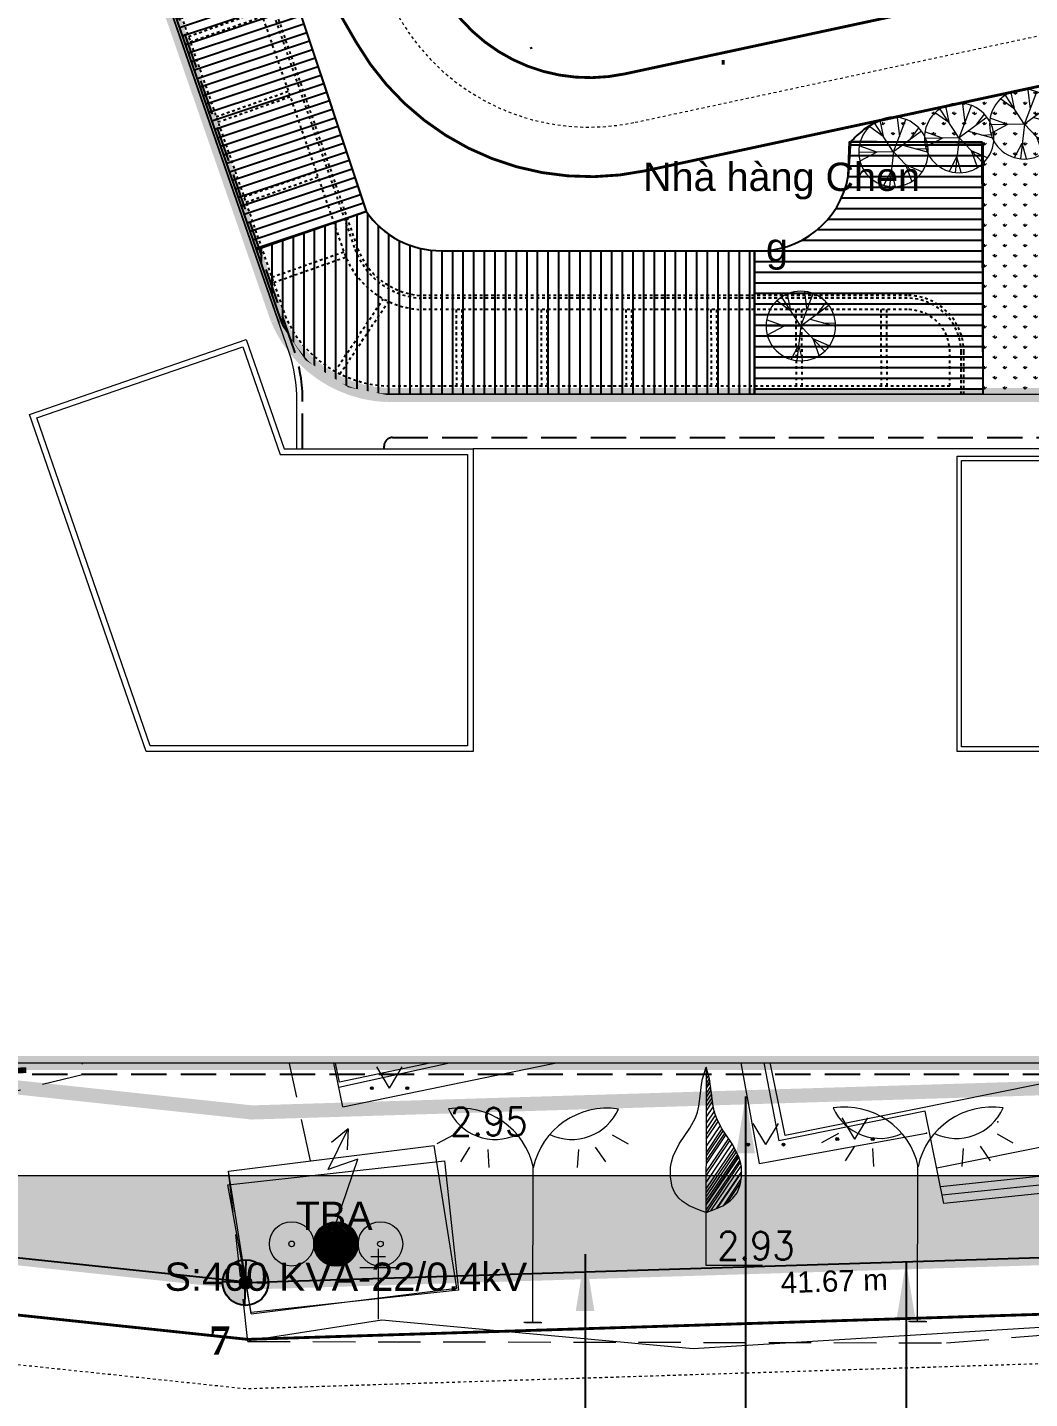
# Model space of a CAD drawing. Header units: millimetres. Extents: x 583747 to 597033, y 2304962 to 2309584.
# Drawn here: x 595656.4 to 595691.79, y 2307167.06 to 2307215.51 of the extents above; entities that cross this region are included whole.
import ezdxf
from ezdxf.enums import TextEntityAlignment as Align
from ezdxf.xclip import XClip

# ---------------------------------------------------------------- set-up
doc = ezdxf.new("R2010")
doc.units = ezdxf.units.MM
doc.header["$XCLIPFRAME"] = 0
doc.set_wipeout_variables(frame=1)
for name, pattern in [('DASH', [0.35, 0.25, -0.1]), ('DASH2-1', [3, 2, -1]), ('{Long Duong}', [2.3, 1.5, -0.8]), ('{qui hoach}', [1.3, 0, -1.3])]:
    doc.linetypes.add(name, pattern=pattern)
for name, color, linetype, lineweight in [('00_nen', 8, 'Continuous', 5), ('A-DOOR', 1, 'Continuous', 9), ('AUDIT_I_220808132811-11', 7, 'Continuous', 9), ('bo dat CXCL', 95, 'Continuous', 18), ('Code Cao do', 7, 'Continuous', 0), ('duong chua chay', 1, 'Continuous', 15), ('Duong RG Thua', 7, 'Continuous', 0), ('Ghi chu nha', 7, 'Continuous', 0), ('hatch', 45, 'Continuous', 5), ('KT-Chu viet', 255, 'Continuous', 20), ('KT-DV2', 7, 'Continuous', 15), ('KT-NEN', 7, 'Continuous', 0), ('KT-Net thay', 7, 'Continuous', 20), ('KT-TMB', 7, 'Continuous', 0), ('KT_Ms', 100, 'Continuous', 5), ('Level 15', 7, 'Continuous', 0), ('Long Duong_ Phan Cach chat lieu rair mat', 7, 'Continuous', 0), ('moc', 7, 'Continuous', 0), ('Nen dc cb Hong bang', 253, 'Continuous', 60), ('Nghia dia_ Ghi chu §T XH', 7, 'Continuous', 0), ('đường pccc', 6, 'Continuous', 13)]:
    doc.layers.add(name, color=color, linetype=linetype, lineweight=lineweight)
for name, color, linetype in [('A-FLOR-STRS', 1, 'Continuous'), ('A-GLAZ', 135, 'Continuous'), ('A-WALL-PATT', 251, 'Continuous'), ('AFP-KERB-LINE', 2, 'Continuous'), ('canopy', 2, 'DASH'), ('K2', 2, 'Continuous'), ('Xref_NT1+NT2_MBDV Cot vach_220729$0$ccu12-Thay', 7, 'Continuous'), ('Xref_ST_MBDV Cot vach 30.7.2022$0$Xref_ST_MBDV Cot vach 30.7.2022|Xref_ST_MBDV Cot vach 30.7.2022|Xref_ST_MBDV Cot vach 30.7.2022|Xref_ST_MBDV Cot vach 30.7.2022|A-CORE-OTLN', 2, 'Continuous')]:
    doc.layers.add(name, color=color, linetype=linetype)
doc.layers.add('A-TREES', color=7, linetype='Continuous', lineweight=5, true_color=0x4b833f)
doc.styles.add('ghicu', font='', dxfattribs={"width": 0.8, "height": 1})
doc.styles.get("Standard").update_dxf_attribs({"font": 'arial.ttf'})
doc.styles.add('Style-.VnArial', font='')
doc.styles.add('Style-STANDARD', font='STANDARD.shx')
doc.styles.add('style6', font='')
doc.styles.get('ghicu').set_extended_font_data('.VnArial')
doc.styles.get('Style-.VnArial').set_extended_font_data('.VnArial')
doc.styles.get('style6').set_extended_font_data('.VnAvantH', bold=True)
doc.dimstyles.new('ISO-25', dxfattribs={"dimtxt": 2.5, "dimasz": 2.5, "dimexe": 1.25, "dimexo": 0.625, "dimtad": 1, "dimtxsty": 'Standard', "dimcen": 2.5, "dimadec": 0, "dimazin": 0, "dimtfac": 1, "dimtmove": 0, "dimatfit": 3, "dimfxl": 0, "dimarcsym": 0})

# ---------------------------------------------------------------- blocks, each defined once
blk = doc.blocks.new('nen dc cb Hong bang')
at = {"layer": '00_nen', "linetype": 'ByBlock', "lineweight": -2}
h = blk.add_hatch(dxfattribs=at)
h.set_pattern_fill('ANSI35', color=0, scale=0.2, angle=20, style=0)
h.set_pattern_definition([(65, (218.028403, 134.96522), (-0.045315389, 0.021130913), []), (65, (218.061626, 134.97731), (-0.045315389, 0.021130913), [0.0625, -0.0125, 0, -0.0125])])
edge = h.paths.add_edge_path()
edge.add_arc((-50.047, -8.01), 0.785, 0, 360)
at = {"layer": '00_nen', "color": 0, "linetype": 'ByBlock', "lineweight": -2}
for p, q in [((-29.449, 3.651, -62.12), (-28.813, 3.542, -62.12)), ((-29.862, 3.032, -62.12), (-29.346, 2.667, -62.12)), ((-30.398, 2.752, -62.12), (-30.217, 2.137, -62.12)), ((-39.733, 2.086, -62.12), (-39.767, 1.946, -62.12)), ((-39.664, 1.997, -62.12), (-39.713, 1.796, -62.12)), ((-39.621, 1.917, -62.12), (-39.678, 1.702, -62.12)), ((-39.597, 1.873, -62.12), (-39.658, 1.645, -62.12)), ((-39.53, 1.749, -62.12), (-39.596, 1.476, -62.12)), ((-39.471, 1.64, -62.12), (-39.548, 1.345, -62.12)), ((-39.404, 1.516, -62.12), (-39.494, 1.194, -62.12)), ((-34.711, 1.736, -62.12), (-35.165, 1.23, -62.12)), ((-34.034, 1.514, -62.12), (-34.157, 0.916, -62.12)), ((-33.406, 1.658, -62.12), (-33.149, 1.07, -62.12)), ((-29.809, -3.546, -62.12), (-31.683, 1.603, -62.12)), ((-29.809, -3.546, -62.12), (-31.683, 1.603, -62.12)), ((-39.354, 1.394, -62.12), (-39.439, 1.044, -62.12)), ((-39.287, 1.27, -62.12), (-39.384, 0.894, -62.12)), ((-39.197, 1.125, -62.12), (-39.309, 0.687, -62.12)), ((-39.105, 0.985, -62.12), (-39.234, 0.48, -62.12)), ((-39.019, 0.868, -62.12), (-39.165, 0.292, -62.12)), ((-38.931, 0.76, -62.12), (-39.097, 0.104, -62.12)), ((-38.86, 0.68, -62.12), (-39.042, -0.046, -62.12)), ((-38.737, 0.576, -62.12), (-38.953, -0.29, -62.12)), ((-38.639, 0.484, -62.12), (-38.878, -0.497, -62.12)), ((-38.581, 0.441, -62.12), (-38.837, -0.61, -62.12)), ((-38.497, 0.386, -62.12), (-38.782, -0.76, -62.12)), ((-38.439, 0.344, -62.12), (-38.741, -0.873, -62.12)), ((-38.298, 0.243, -62.12), (-38.646, -1.136, -62.12)), ((-38.24, 0.201, -62.12), (-38.598, -1.268, -62.12)), ((-38.123, 0.118, -62.12), (-38.516, -1.493, -62.12)), ((-38.123, 0.118, -62.12), (-38.516, -1.493, -62.12)), ((-38.012, 0.014, -62.12), (-38.44, -1.7, -62.12)), ((-37.946, -0.047, -62.12), (-38.392, -1.832, -62.12)), ((-37.881, -0.107, -62.12), (-38.345, -1.963, -62.12)), ((-37.816, -0.168, -62.12), (-38.297, -2.095, -62.12)), ((-37.766, -0.22, -62.12), (-38.256, -2.207, -62.12)), ((-37.742, -0.238, -62.12), (-38.242, -2.245, -62.12)), ((-37.663, -0.338, -62.12), (-38.18, -2.414, -62.12)), ((-37.623, -0.385, -62.12), (-38.139, -2.478, -62.12)), ((-37.556, -0.505, -62.12), (-38.023, -2.378, -62.12)), ((-37.471, -0.696, -62.12), (-37.863, -2.235, -62.12)), ((-37.464, -0.715, -62.12), (-37.842, -2.219, -62.12)), ((-37.398, -0.938, -62.12), (-37.67, -2.054, -62.12)), ((-42.201, -1.043, -62.12), (-41.566, -1.152, -62.12)), ((-37.369, -1.076, -62.12), (-37.586, -1.942, -62.12)), ((-42.615, -1.661, -62.12), (-42.099, -2.027, -62.12)), ((-43.151, -1.942, -62.12), (-42.97, -2.557, -62.12)), ((-47.464, -2.958, -62.12), (-47.918, -3.464, -62.12)), ((-46.787, -3.18, -62.12), (-46.91, -3.778, -62.12)), ((-46.158, -3.036, -62.12), (-45.902, -3.624, -62.12)), ((-42.562, -8.24, -62.12), (-44.436, -3.09, -62.12)), ((-42.562, -8.24, -62.12), (-44.436, -3.09, -62.12)), ((-29.546, -3.45, -62.12), (-30.11, -3.656, -62.12)), ((-30.072, -3.642, -62.12), (-29.508, -3.437, -62.12)), ((-50.047, -8.01, -62.12), (-49.778, -8.747, -62.12)), ((-42.298, -8.144, -62.12), (-42.862, -8.349, -62.12)), ((-42.825, -8.336, -62.12), (-42.261, -8.13, -62.12))]:
    blk.add_line(p, q, dxfattribs=at)
at = {"layer": '00_nen', "color": 0, "linetype": 'ByBlock', "lineweight": -2, "elevation": -62.12, "flags": 128}
for points in [[(-51.757, -12.266), (-47.611, -9.982), (-42.537, -8.639), (-36.934, -7.157), (-12.489, 3.507), (-10.604, 5.552), (-9.759, 7.507), (-9.198, 9.908), (-8.912, 11.86), (-9.875, 18.066), (-16.905, 29.308), (-33.739, 56.305), (-43.424, 71.631), (-44.026, 71.906), (-44.744, 72.093), (-45.179, 72.218), (-46.269, 72.319)], [(-69.422, 54.566), (-47.449, 68.094), (-14.447, 14.489), (-36.46, 1.028), (-39.126, 5.358)], [(-39.131, 5.356), (-51.886, -2.601), (-82.523, 46.488), (-69.422, 54.566)]]:
    blk.add_lwpolyline(points, dxfattribs=at)
at = {"layer": '00_nen', "color": 0, "linetype": 'ByBlock', "lineweight": -2, "elevation": -62.12}
for points in [[(-38.153, -2.489), (-38.4, -2.494), (-38.795, -2.467), (-39.08, -2.401), (-39.222, -2.342), (-39.425, -2.206), (-39.581, -2.044), (-39.656, -1.937), (-39.764, -1.728), (-39.88, -1.416), (-39.913, -1.232), (-39.92, -1.013), (-39.869, -0.532), (-39.706, 0.12), (-39.651, 0.528), (-39.654, 0.739), (-39.679, 0.957), (-39.777, 1.398), (-39.857, 1.704), (-39.889, 1.908), (-39.911, 2.341)], [(-39.911, 2.341), (-37.517, -4.237), (-35.638, -3.553)], [(-38.153, -2.489), (-37.961, -2.334), (-37.676, -2.059), (-37.5, -1.826), (-37.429, -1.69), (-37.361, -1.455), (-37.346, -1.23), (-37.357, -1.1), (-37.408, -0.871), (-37.52, -0.557), (-37.617, -0.396), (-37.755, -0.225), (-38.112, 0.108), (-38.657, 0.502), (-38.952, 0.783), (-39.081, 0.947), (-39.201, 1.132), (-39.412, 1.531), (-39.66, 1.991), (-39.911, 2.341)], [(-51.04, -4.039), (-51.425, -4.698)], [(-50.295, -7.266), (-50.353, -4.929), (-51.212, -5.64), (-51.04, -4.039), (-50.815, -4.754)]]:
    blk.add_lwpolyline(points, dxfattribs=at)
at = {"layer": '00_nen', "color": 0, "linetype": 'ByBlock', "lineweight": -2, "elevation": -62.12, "flags": 128}
blk.add_lwpolyline([(-45.424, -8.057), (-52.036, -11.319), (-54.35, -7.352), (-47.456, -3.938)], close=True, dxfattribs=at)
at = {"layer": '00_nen', "color": 0, "linetype": 'ByBlock', "lineweight": -2}
for centre, radius in [((-48.572, -7.473, -62.12), 0.785), ((-50.047, -8.01, -62.12), 0.785), ((-48.572, -7.473, -62.12), 0.1), ((-51.521, -8.547, -62.12), 0.785), ((-51.521, -8.547, -62.12), 0.1)]:
    blk.add_circle(centre, radius, dxfattribs=at)
for centre, radius, start, end in [((-29.032, 1.969, -62.12), 2.665, 101.3823, 187.9588), ((-31.359, 4.698, -62.12), 1.804, 264.6074, 356.2747), ((-33.923, 0.188, -62.12), 2.665, 32.0412, 118.6177), ((-33.895, 3.775, -62.12), 1.804, 223.7253, 315.3926), ((-41.785, -2.725, -62.12), 2.665, 101.3823, 187.9588), ((-44.111, 0.005, -62.12), 1.804, 264.6074, 356.2747), ((-46.676, -4.505, -62.12), 2.665, 32.0412, 118.6177), ((-46.648, -0.919, -62.12), 1.804, 223.7253, 315.3926)]:
    blk.add_arc(centre, radius, start, end, dxfattribs=at)
at = {"layer": '00_nen', "color": 0, "linetype": 'ByBlock', "lineweight": -2, "style": 'ghicu', "width": 0.8}
blk.add_text('.', height=1, rotation=20, dxfattribs=at).set_placement((-51.663, 36.296, -62.12), align=Align.MIDDLE)
blk = doc.blocks.new('COT_DI_1')
at = {"layer": 'Nghia dia_ Ghi chu §T XH', "color": 7, "linetype": 'Continuous', "lineweight": 0}
for p, q in [((0, 49.74), (0, 0)), ((-5.24, 44.5), (5.24, 44.5)), ((-13.09, 36.65), (13.09, 36.65))]:
    blk.add_line(p, q, dxfattribs=at)
blk = doc.blocks.new('hoa')
at = {"linetype": 'ByBlock', "lineweight": -2}
for points in [[(-67.6, 0, 1), (-57.4, 0, 1)], [(57.4, 0, 1), (67.6, 0, 1)]]:
    blk.add_hatch(color=0, dxfattribs=at).paths.add_polyline_path(points)
at = {"color": 0, "linetype": 'ByBlock', "lineweight": -2}
for q in [(-45, 75), (45, 75)]:
    blk.add_line((0, 0), q, dxfattribs=at)
for centre in [(-62.5, 0), (62.5, 0)]:
    blk.add_circle(centre, 5.06, dxfattribs=at)
blk = doc.blocks.new('wwww1')
at = {"layer": 'Duong RG Thua', "color": 250, "lineweight": 0}
for p, q in [((595667.369, 2307177.42), (595655.543, 2307234.885)), ((595681.796, 2307181.3), (595667.23, 2307178.094)), ((595681.796, 2307181.3), (595682.773, 2307176.211)), ((595703.7, 2307178.329), (595688.347, 2307175.245)), ((595663.335, 2307175.146), (595670.594, 2307176.044)), ((595671.394, 2307171.004), (595670.594, 2307176.044)), ((595664.135, 2307170.106), (595663.335, 2307175.146)), ((595664.135, 2307170.106), (595671.394, 2307171.004))]:
    blk.add_line(p, q, dxfattribs=at)
at = {"layer": 'Duong RG Thua', "color": 250, "linetype": 'Continuous', "lineweight": 0}
for p, q in [((595667.369, 2307177.42), (595681.19, 2307180.264)), ((595681.19, 2307180.264), (595682.07, 2307175.416)), ((595687.94, 2307177.261), (595682.773, 2307176.211)), ((595688.599, 2307173.995), (595687.94, 2307177.261)), ((595682.07, 2307175.416), (595687.978, 2307176.489))]:
    blk.add_line(p, q, dxfattribs=at)
at = {"layer": 'Duong RG Thua', "color": 250, "linetype": 'Continuous', "lineweight": 0, "flags": 128}
for points in [[(595703.804, 2307177.708), (595699.627, 2307176.436), (595692.619, 2307175.02), (595688.48, 2307174.586)], [(595703.854, 2307177.409), (595699.7, 2307176.145), (595692.665, 2307174.723), (595688.539, 2307174.29)], [(595703.904, 2307177.111), (595699.774, 2307175.853), (595692.71, 2307174.426), (595688.599, 2307173.995)]]:
    blk.add_lwpolyline(points, dxfattribs=at)
at = {"layer": 'Duong RG Thua', "color": 250, "linetype": 'Continuous', "lineweight": 0}
blk.add_point((595687.978, 2307176.489), dxfattribs=at)
at = {"layer": 'Long Duong_ Phan Cach chat lieu rair mat', "color": 250, "linetype": '{Long Duong}', "lineweight": 0}
for p, q in [((595666.231, 2307175.504), (595652.824, 2307237.463)), ((595658.474, 2307180.503), (595655.779, 2307193.948)), ((595658.474, 2307180.503), (595657.894, 2307180.394)), ((595657.894, 2307180.394), (595658.22, 2307178.556)), ((595658.22, 2307178.556), (595653.866, 2307177.488)), ((595664.012, 2307169.123), (595663.335, 2307175.146)), ((595688.691, 2307169.076), (595705.652, 2307170.47)), ((595664.012, 2307169.123), (595688.691, 2307169.076))]:
    blk.add_line(p, q, dxfattribs=at)
at = {"layer": 'Duong RG Thua', "color": 250, "lineweight": 0, "xscale": 0.01, "yscale": 0.01, "zscale": 0.01, "rotation": 359.9973000000001}
for p in [(595680.97, 2307180.5), (595675.201, 2307179.297), (595669.019, 2307178.073), (595682.309, 2307176.08), (595685.458, 2307176.278)]:
    blk.add_blockref('hoa', p, dxfattribs=at)
at = {"layer": 'Nghia dia_ Ghi chu §T XH', "color": 250, "linetype": 'Continuous', "lineweight": 0, "xscale": 0.05, "yscale": 0.05, "zscale": 0.05, "rotation": 359.9972999999998}
blk.add_blockref('COT_DI_1', (595668.618, 2307169.906), dxfattribs=at)
at = {"layer": 'Code Cao do', "color": 250, "linetype": 'Continuous', "lineweight": 0, "style": 'Style-STANDARD'}
for s, p in [('2.65', (595654.761, 2307207.543)), ('2.56', (595660.405, 2307184.421)), ('2.95', (595671.154, 2307176.895)), ('2.93', (595680.588, 2307172.513))]:
    blk.add_text(s, height=1, rotation=359.9973, dxfattribs=at).set_placement(p, align=Align.MIDDLE_LEFT)
at = {"layer": 'Ghi chu nha', "color": 250, "linetype": 'Continuous', "lineweight": 0, "style": 'Style-.VnArial'}
for s, p in [('Nhµ hµng Chen', (595682.863, 2307210.279)), ('g', (595682.701, 2307207.788)), ('TBA', (595667.061, 2307173.564)), ('S:400 KVA-22/0.4kV', (595667.479, 2307171.413))]:
    blk.add_text(s, height=1, rotation=359.9973, dxfattribs=at).set_placement(p, align=Align.MIDDLE_CENTER)
at = {"layer": 'K2', "color": 250, "insert": (595654.486, 2307179.144), "char_height": 1.25, "attachment_point": 5, "rotation": 3.0979, "style": 'style6', "bg_fill": 3, "box_fill_scale": 1.25, "bg_fill_color": 256, "bg_fill_true_color": 13158600, "bg_fill_transparency": 0}
blk.add_mtext('\\A1;{\\fArial|b1|i0|c0|p34;HK2}', dxfattribs=at)
blk = doc.blocks.new('Moc')
at = {"layer": 'moc', "linetype": '{qui hoach}', "lineweight": 0, "ltscale": 0.5}
h = blk.add_hatch(color=7, dxfattribs=at)
edge = h.paths.add_edge_path()
edge.add_arc((0, 0), 0.25, 0, 360)
blk = doc.blocks.new('hk')
at = {"layer": 'K2'}
h = blk.add_hatch(color=256, dxfattribs=at)
h.dxf.hatch_style = 1
h.paths.add_polyline_path([(-79.569, 95.738), (-79.569, 94.297), (-78.128, 94.297, 0.006031), (-78.128, 94.332, 0.407166)])
h.paths.add_polyline_path([(-79.569, 94.297), (-81.01, 94.297, 0.006031), (-81.01, 94.263, 0.407166), (-79.569, 92.856)])
for p, q in [((-79.569, 92.856), (-79.569, 95.738)), ((-78.128, 94.297), (-81.01, 94.297))]:
    blk.add_line(p, q, dxfattribs=at)
blk.add_circle((-79.569, 94.297), 1.441, dxfattribs=at)
blk = doc.blocks.new('NEN')
at = {"layer": 'Level 15', "color": 240, "linetype": 'DASH', "lineweight": 13, "ltscale": 10, "true_color": 0xed1f24, "const_width": 0.5, "flags": 128}
blk.add_lwpolyline([(595682.634, 2307317.629), (595677.108, 2307338.736), (595668.702, 2307341.648), (595657.199, 2307332.945), (595633.733, 2307315.075), (595610.101, 2307298.024, 0.685011), (595643.311, 2307173.379), (595664.098, 2307171.161), (595705.748, 2307172.441), (595712.065, 2307180.508), (595682.634, 2307317.629)], format="xyb", close=True, dxfattribs=at)
at = {"layer": 'Level 15', "color": 152, "linetype": 'DASH', "lineweight": 13, "ltscale": 10, "true_color": 0x2776bb, "const_width": 0.5, "flags": 128}
blk.add_lwpolyline([(595676.796, 2307316.238), (595672.115, 2307334.115), (595669.766, 2307334.929), (595660.826, 2307328.166), (595637.307, 2307310.255), (595613.624, 2307293.167, 0.684877), (595643.957, 2307179.345), (595664.326, 2307177.171), (595702.756, 2307178.352), (595705.609, 2307181.996)], format="xyb", close=True, dxfattribs=at)
at = {"layer": 'hatch', "xscale": 0.56, "yscale": 0.56, "zscale": 0.56, "rotation": 358.6179139007246}
blk.add_blockref('hk', (595707.37, 2307117.295), dxfattribs=at)
at = {"layer": 'moc', "color": 7, "linetype": '{qui hoach}', "lineweight": 0, "ltscale": 0.5}
blk.add_blockref('Moc', (595664.098, 2307171.161), dxfattribs=at)
at = {"layer": 'moc', "color": 7, "linetype": 'Continuous', "lineweight": 0, "style": 'Style-.VnArial'}
blk.add_text('41.67 m', height=0.75, rotation=1.76, dxfattribs=at).set_placement((595684.892, 2307171.216), align=Align.MIDDLE_CENTER)
at = {"layer": 'moc', "color": 7, "linetype": 'Continuous', "lineweight": 0, "insert": (595662.813, 2307169.113), "char_height": 1, "attachment_point": 4, "line_spacing_factor": 0.6, "style": 'Style-.VnArial'}
blk.add_mtext('\\f.VnTimeH|b1|i0|c00|p39;7', dxfattribs=at)
blk = doc.blocks.new('WWWWW11')
blk.add_wipeout([(596155.83, 2307274.886), (596155.67, 2307275.964), (596156.054, 2307277.593), (596157.069, 2307278.841), (596158.126, 2307279.416), (596188.238, 2307289.805), (596189.856, 2307290.291), (596191.854, 2307290.739), (596193.801, 2307291.023), (596196, 2307291.169), (596198.468, 2307291.114), (596199.39, 2307291.05), (596214.689, 2307286.621), (596215.595, 2307286.226), (596216.421, 2307285.843), (596216.896, 2307284.929), (596217.235, 2307284.209), (596222.706, 2307268.397), (596223.689, 2307266.959), (596225.198, 2307266.002), (596226.57, 2307265.726), (596256.217, 2307265.726), (596257.321, 2307265.403), (596258.527, 2307264.463), (596259.056, 2307263.604), (596262.365, 2307248.113), (596262.425, 2307246.666), (596262.174, 2307245.579), (596261.518, 2307244.283), (596260.268, 2307243.045), (596258.355, 2307242.226), (596257.42, 2307242.126), (596212.282, 2307242.126), (596210.803, 2307242.347), (596209.267, 2307243.115), (596207.972, 2307244.499), (596207.417, 2307245.695), (596202.912, 2307258.715), (596200.606, 2307261.545), (596198.076, 2307263.45), (596195.344, 2307264.692), (596191.643, 2307265.391), (596188.278, 2307265.166), (596187.402, 2307264.972), (596169.824, 2307258.907), (596167.757, 2307258.808), (596166.09, 2307259.328), (596164.523, 2307260.261), (596164.108, 2307260.784), (596156.006, 2307274.434)]).translate(0, 0, -0.042)
blk.add_lwpolyline([(596223.378, 2307263.826), (596223.388, 2307265.499, 0.085159), (596223.098, 2307267.264), (596221.363, 2307272.278), (596217.235, 2307284.209, 0.260467), (596214.444, 2307286.683), (596199.385, 2307291.034, 0.571317), (596195.22, 2307284.994), (596196.48, 2307281.342), (596194.082, 2307280.514), (596191.439, 2307288.033, 0.338337), (596187.565, 2307289.57), (596158.129, 2307279.414, 0.459457), (596156.089, 2307274.265), (596164.858, 2307259.939, 0.279689), (596169.824, 2307258.907)], format="xyb")
at = {"elevation": -0.044}
blk.add_lwpolyline([(596192.542, 2307266.745, 0.204279), (596192.608, 2307266.866), (596192.832, 2307267.896, -0.275412), (596193.56, 2307268.696), (596197.972, 2307270.214, -0.414195), (596199.133, 2307269.65), (596207.462, 2307245.559, 0.319754), (596212.282, 2307242.126), (596257.42, 2307242.126, 0.36531), (596262.386, 2307246.436, 0.102434), (596262.377, 2307248.058), (596259.935, 2307259.529, 0.132611), (596258.469, 2307262.327, 0.066499), (596257.338, 2307263.242, 0.137615), (596255.257, 2307263.826), (596229.614, 2307263.826)], format="xyb", dxfattribs=at)
blk.add_lwpolyline([(596221.599, 2307267.687), (596222.932, 2307263.826), (596229.614, 2307263.826), (596229.614, 2307253.126), (596218.057, 2307253.126), (596213.942, 2307265.043), (596221.599, 2307267.687)], dxfattribs=at)
blk.add_lwpolyline([(596221.475, 2307267.432), (596222.79, 2307263.626), (596229.414, 2307263.626), (596229.414, 2307253.326), (596218.2, 2307253.326), (596214.197, 2307264.919)], close=True, dxfattribs=at)
at = {"layer": 'A-GLAZ', "const_width": 0.5, "elevation": -0.044}
blk.add_lwpolyline([(596187.565, 2307289.57, -0.114033), (596199.385, 2307291.034), (596214.444, 2307286.683, -0.260467), (596217.235, 2307284.209), (596222.706, 2307268.397, 0.290863), (596226.57, 2307265.726), (596256.217, 2307265.726, -0.265528), (596259.056, 2307263.604), (596262.421, 2307247.997, -0.451371), (596257.42, 2307242.126), (596212.282, 2307242.126, -0.326781), (596207.417, 2307245.695), (596202.912, 2307258.715, 0.327702), (596187.402, 2307264.972), (596169.747, 2307258.881, -0.133076), (596166.936, 2307258.998), (596165.764, 2307259.455, -0.183721), (596163.977, 2307261.007), (596159.507, 2307268.51, -0.022157), (596156.089, 2307274.265, -0.462092), (596158.166, 2307279.431), (596187.565, 2307289.57)], format="xyb", dxfattribs=at)
at = {"layer": 'AUDIT_I_220808132811-11', "elevation": -0.044}
for points in [[(596192.542, 2307266.745, 0.204279), (596192.608, 2307266.866), (596192.832, 2307267.896, -0.275412), (596193.559, 2307268.697), (596197.972, 2307270.215, -0.414195), (596199.133, 2307269.65), (596207.462, 2307245.559, 0.319754), (596212.282, 2307242.126), (596257.42, 2307242.126, 0.36531), (596262.386, 2307246.437)], [(596259.935, 2307259.529, 0.132611), (596258.469, 2307262.328, 0.066499), (596257.338, 2307263.242, 0.137615), (596255.257, 2307263.826), (596229.614, 2307263.826)]]:
    blk.add_lwpolyline(points, format="xyb", dxfattribs=at)
at = {"layer": 'KT-Net thay', "elevation": -0.042}
for points in [[(596246.705, 2307263.572), (596250.105, 2307263.572), (596250.105, 2307256.262), (596252.455, 2307256.262), (596252.455, 2307253.132), (596246.705, 2307253.132)], [(596246.864, 2307263.413), (596249.946, 2307263.413), (596249.946, 2307256.103), (596252.296, 2307256.103), (596252.296, 2307253.291), (596246.864, 2307253.291)]]:
    blk.add_lwpolyline(points, close=True, dxfattribs=at)
at = {"layer": 'Xref_NT1+NT2_MBDV Cot vach_220729$0$ccu12-Thay', "linetype": 'DASH', "ltscale": 5, "elevation": -0.044}
for points in [[(596223.578, 2307263.826), (596223.588, 2307265.498, 0.085159), (596223.287, 2307267.329), (596221.552, 2307272.344), (596217.424, 2307284.274, 0.260045), (596214.494, 2307286.877), (596199.421, 2307291.232, 0.572135), (596195.034, 2307284.92), (596196.225, 2307281.466)], [(596194.193, 2307280.764), (596191.778, 2307287.757, 0.364359), (596187.07, 2307289.812), (596158.135, 2307279.83, 0.451905), (596155.918, 2307274.176), (596164.032, 2307260.563, 0.310679), (596170.195, 2307258.591), (596192.717, 2307266.383, 0.229922), (596193.002, 2307266.797), (596193.223, 2307267.814, -0.27899), (596193.682, 2307268.316), (596198.102, 2307269.836, -0.41434), (596198.755, 2307269.519), (596207.084, 2307245.429, 0.319754), (596212.282, 2307241.726), (596257.42, 2307241.726, 0.480869), (596262.56, 2307248.157), (596261.951, 2307250.852), (596261.906, 2307251.052), (596260.131, 2307259.572)], [(596226.464, 2307263.824), (596226.464, 2307263.924, -0.414214), (596226.764, 2307264.224), (596254.931, 2307264.226, -0.185524), (596258.615, 2307262.464, -0.132659), (596260.131, 2307259.572, 0.132659)]]:
    blk.add_lwpolyline(points, format="xyb", dxfattribs=at)
blk = doc.blocks.new('Tree')
for p, q in [((487819, 311432), (487178, 312231)), ((487324, 312329), (487470, 311867)), ((487813, 311436), (488148, 312404)), ((487974, 311902), (487960, 312449)), ((487974, 311902), (488380, 312288)), ((487050, 312107), (487470, 311867)), ((487813, 311436), (486790, 311387)), ((486823, 311654), (487333, 311413)), ((486977, 310843), (487813, 311436)), ((487813, 311436), (487804, 311436)), ((487813, 311436), (487813, 311444)), ((487813, 311436), (487813, 311427)), ((487813, 311436), (487821, 311436)), ((487813, 311436), (488815, 311227)), ((487813, 311436), (488295, 310532)), ((488836, 311401), (488359, 311322)), ((488763, 311057), (488359, 311322)), ((487313, 311081), (486910, 310952)), ((487536, 311239), (487499, 310462)), ((488054, 310984), (488456, 310663)), ((488054, 310984), (488100, 310472)), ((487524, 310836), (487406, 310519))]:
    blk.add_line(p, q)
blk.add_circle((487813, 311436), 1024)
blk = doc.blocks.new('DV')
at = {"layer": 'A-WALL-PATT'}
h = blk.add_hatch(dxfattribs=at)
h.set_pattern_fill('LINE', color=256, scale=100, angle=-325.7196)
h.set_pattern_definition([(18.4501046, (5323999.6, -10394455.3), (-100.481987, 301.180378), [])])
h.paths.add_polyline_path([(602061, 88958), (598013, 87615), (602385, 74978), (606259, 76319)])
h = blk.add_hatch(dxfattribs=at)
h.set_pattern_fill('LINE', color=256, scale=3000)
h.set_pattern_definition([(0, (-10847959.7, -975507.47), (0, 375), [])])
edge = h.paths.add_edge_path()
edge.add_line((623368, 78804), (628045, 78742))
edge.add_line((628045, 78742), (628045, 69852))
edge.add_line((628045, 69852), (619978, 69852))
edge.add_line((619978, 69852), (619978, 74930))
edge.add_arc((620149, 78106), 3181, 266.9189, 350.2847)
edge.add_line((623284, 77569), (623368, 78804))
h = blk.add_hatch(dxfattribs=at)
h.set_pattern_fill('LINE', color=256, scale=3000, angle=90)
h.set_pattern_definition([(90, (-10847959.7, -975507.47), (-375, 2e-14), [])])
edge = h.paths.add_edge_path()
edge.add_arc((608897, 78130), 3200, 214.467, 270.2953)
edge.add_line((608913, 74930), (619978, 74930))
edge.add_line((619978, 74930), (619978, 69802))
edge.add_line((619978, 69802), (606923, 69802))
edge.add_arc((607165, 73989), 4194, 199.9256, 266.6961, ccw=False)
edge.add_line((603222, 72560), (602385, 74978))
edge.add_line((602385, 74978), (606259, 76319))
at = {"layer": 'bo dat CXCL'}
h = blk.add_hatch(dxfattribs=at)
h.set_pattern_fill('GRASS', color=256, scale=20, angle=6e-14)
edge = h.paths.add_edge_path()
edge.add_line((646531, 56852), (648167, 56852))
edge.add_line((648167, 56852), (642441, 83416))
edge.add_arc((643257, 81325), 2244, 111.3096, 181.7049)
edge.add_line((641014, 81258), (641697, 78089))
edge.add_line((641697, 78089), (641941, 78142))
edge.add_line((641941, 78142), (646531, 56852))
edge = h.paths.add_edge_path()
edge.add_line((637829, 46265), (637829, 39602))
edge.add_line((637829, 39602), (643794, 39781))
edge.add_arc((643793, 39787), 6, 271.8103, 321.9873)
edge.add_line((643798, 39784), (650107, 47855))
edge.add_line((650107, 47855), (648491, 55352))
edge.add_line((648491, 55352), (648458, 55352))
edge.add_line((648458, 55352), (646822, 55356))
edge.add_line((646822, 55356), (642131, 55352))
edge.add_line((642131, 55352), (642830, 52123))
edge.add_arc((637761, 51388), 5123, -89.2322, 8.2586, ccw=False)
edge = h.paths.add_edge_path()
edge.add_line((637536, 42252), (585437, 42252))
edge.add_line((585437, 42252), (585710, 41424))
edge.add_arc((588675, 42224), 3071, 195.1005, 222.9903)
edge.add_line((586429, 40130), (602148, 38465))
edge.add_arc((602148, 38471), 6, 263.9543, 271.8103)
edge.add_line((602148, 38465), (637536, 39584))
edge.add_line((637536, 39584), (637536, 42252))
h = blk.add_hatch(dxfattribs=at)
h.set_pattern_fill('GRASS', color=256, scale=20, angle=6e-14)
edge = h.paths.add_edge_path()
edge.add_arc((633252, 79390), 1986, 16.3694, 102.5199)
edge.add_line((632822, 81329), (625320, 79738))
edge.add_arc((625119, 78992), 773, 74.9389, 149.7292)
edge.add_line((624452, 79381), (624232, 79022))
edge.add_line((624232, 79022), (624160, 78773))
edge.add_line((624160, 78773), (628007, 78773))
edge.add_line((628007, 78773), (628045, 69852))
edge.add_line((628045, 69852), (636627, 69852))
edge.add_arc((636189, 66306), 3573, 75.2509, 82.9649, ccw=False)
edge.add_line((637099, 69761), (635587, 76772))
edge.add_line((635587, 76772), (635832, 76825))
edge.add_line((635832, 76825), (635158, 79950))
blk.add_line((585436, 42252, 0), (637536, 42252, 0))
blk.add_point((628573, 44153))
at = {"layer": 'A-DOOR'}
blk.add_line((603222, 72560, 0), (597992, 87677, 0), dxfattribs=at)
at = {"layer": 'A-FLOR-STRS'}
for p, q in [((606259, 76319, 0), (602385, 74978, 0)), ((619978, 74930, 0), (619978, 69852))]:
    blk.add_line(p, q, dxfattribs=at)
at = {"layer": 'A-FLOR-STRS', "elevation": 0}
for points in [[(598013, 87615), (602061, 88958), (606255, 76325, 0.24914), (608913, 74930), (619978, 74930, 0.380692), (623284, 77569), (623330, 78773), (628007, 78773), (628045, 69852), (606923, 69852, -0.31068), (603222, 72560)], [(623368, 78804), (628045, 78742), (628045, 69852), (619978, 69852), (619978, 74930, 0.380692), (623284, 77569)], [(606259, 76319, 0.248532), (608913, 74930), (619978, 74930), (619978, 69802), (606923, 69802, -0.299874), (603222, 72560), (602385, 74978)]]:
    blk.add_lwpolyline(points, format="xyb", close=True, dxfattribs=at)
at = {"layer": 'A-GLAZ'}
for p, q in [((597645, 88335, 0), (603115, 72523, 0)), ((606980, 69852, 0), (636627, 69852, 0)), ((637829, 46252, 0), (592692, 46252, 0))]:
    blk.add_line(p, q, dxfattribs=at)
blk.add_arc((607149, 74228, 0), 4379, 202.9144, 267.7855, dxfattribs=at)
at = {"layer": 'AFP-KERB-LINE'}
for p, q in [((612121, 82097), (612052, 82082)), ((604645, 81177), (606259, 76319)), ((632813, 81340, 0), (624640, 79578)), ((623368, 78804, 0), (623284, 77569)), ((643796, 39781), (602011, 38461)), ((602074, 36462), (590666, 37669)), ((644014, 37787), (602074, 36462)), ((602211, 36466), (602074, 36462))]:
    blk.add_line(p, q, dxfattribs=at)
at = {"layer": 'AFP-KERB-LINE', "elevation": 0}
blk.add_lwpolyline([(602148, 38465), (586429, 40130)], dxfattribs=at)
at = {"layer": 'AFP-KERB-LINE'}
for centre, radius, start, end in [((625061, 77623), 2000, 102.1643, 127.5396), ((626141, 76218), 3772, 127.5396, 137.3566)]:
    blk.add_arc(centre, radius, start, end, dxfattribs=at)
at = {"layer": 'A-TREES', "xscale": -1.2, "yscale": 1.2, "zscale": 1.199999999999996, "rotation": 71.72236063323176}
for p in [(1167962, 518034, 0), (1165658, 517549, 0), (1163340, 517057, 0), (1160067, 510903, 0)]:
    blk.add_blockref('Tree', p, dxfattribs=at)
blk = doc.blocks.new('khgklh')
at = {"layer": 'canopy'}
for p, q in [((23315, -37793, 0), (25863, -36898, 0)), ((23381, -37982, 0), (25928, -37087, 0)), ((24296, -40628, 0), (26843, -39733, 0)), ((24361, -40817, 0), (26909, -39922, 0)), ((25277, -43464, 0), (27824, -42568, 0)), ((25342, -43653, 0), (27890, -42757, 0)), ((26258, -46299, 0), (28805, -45404, 0)), ((26323, -46488, 0), (28877, -45590, 0)), ((28493, -49628, 0), (30199, -47064, 0)), ((28671, -49722, 0), (30378, -47156, 0)), ((32795, -50144, 0), (32782, -47444, 0)), ((32995, -50144, 0), (32982, -47444, 0)), ((35795, -50144, 0), (35782, -47444, 0)), ((35995, -50144, 0), (35982, -47444, 0)), ((38795, -50143, 0), (38782, -47444, 0)), ((38995, -50143, 0), (38982, -47444, 0)), ((41795, -50143, 0), (41782, -47444, 0)), ((41995, -50143, 0), (41982, -47444, 0)), ((44795, -50143, 0), (44782, -47444, 0)), ((44995, -50143, 0), (44982, -47444, 0)), ((47795, -50143, 0), (47782, -47444, 0)), ((47995, -50143, 0), (47982, -47444, 0))]:
    blk.add_line(p, q, dxfattribs=at)
at = {"layer": 'canopy', "elevation": 0}
for points in [[(19045, -30419, -0.227239), (21086, -32266), (26450, -47773, 0.290863), (30315, -50444), (50708, -50443)], [(19045, -30419), (21544, -31068, -0.250939), (25705, -34914), (29294, -45288)], [(19687, -30689), (21519, -31165, -0.250939), (25611, -34946), (29200, -45321)], [(20965, -31434, -0.059726), (21366, -32160), (26731, -47665, 0.28983), (30321, -50144), (50208, -50143)], [(20965, -31434), (21418, -31552, -0.250939), (25233, -35077), (28822, -45452)]]:
    blk.add_lwpolyline(points, format="xyb", dxfattribs=at)
at = {"layer": 'canopy'}
for points in [[(50708, -50443), (50708, -48944, 0.414214), (48708, -46944), (31495, -46944)], [(50608, -50443), (50608, -48944, 0.414214), (48708, -47044), (31495, -47044)], [(50208, -50143), (50208, -48944, 0.414214), (48708, -47444), (31495, -47444)]]:
    blk.add_lwpolyline(points, format="xyb", dxfattribs=at)
blk.add_lwpolyline([(50208, -50443), (50208, -50443)], dxfattribs=at)
for radius in [3052, 2652, 2552]:
    blk.add_arc((31686, -44399, 0), radius, 200.3833, 265.7128, dxfattribs=at)
blk = doc.blocks.new('duong pccc')
at = {"layer": 'đường pccc', "linetype": 'DASH2-1'}
blk.add_lwpolyline([(11375298, 1061814), (11417499, 1073586, -0.139043), (11431549, 1073526), (11447025, 1069066, -0.194033), (11451590, 1065494), (11455518, 1058691, 0.325502), (11463857, 1054989), (11488708, 1060326, -0.413991), (11496130, 1055532), (11502551, 1025742, -0.430767), (11492892, 1011659), (11492274, 1011562), (11450105, 1010230), (11437746, 1011537, -0.290861), (11431238, 1016710), (11427382, 1027851, 0.626431), (11409066, 1030029), (11406966, 1026752, -0.421466), (11396099, 1024514, -0.13178), (11371355, 1053064, -0.467981)], format="xyb", close=True, dxfattribs=at)
at = {"layer": 'đường pccc', "linetype": 'DASH2-1', "const_width": 100}
blk.add_lwpolyline([(11375768, 1060128), (11417969, 1071900, -0.139043), (11431064, 1071844), (11446540, 1067384, -0.194033), (11450075, 1064619), (11454003, 1057816, 0.325502), (11464225, 1053278), (11489075, 1058615, -0.413991), (11494419, 1055163), (11500840, 1025374, -0.430767), (11492620, 1013388), (11492110, 1013308), (11450169, 1011982), (11437930, 1013278, -0.290861), (11432891, 1017282), (11429036, 1028423, 0.626431), (11407593, 1030974), (11405493, 1027697, -0.421466), (11397080, 1025964, -0.13178), (11372929, 1053828, -0.467981)], format="xyb", close=True, dxfattribs=at)
blk.add_lwpolyline([(11457034, 1059566, 0.325502), (11463490, 1056700), (11488340, 1062037, -0.413991), (11497840, 1055901), (11504262, 1026111, -0.358666), (11496392, 1010862, 0.103211), (11494886, 1009807), (11492859, 1007647, -0.198912), (11489720, 1006229), (11483451, 1006031, -0.198912), (11480229, 1007248), (11479338, 1008084, 0.198912), (11476116, 1009301), (11450040, 1008477), (11437562, 1009797, -0.290861), (11429584, 1016138), (11425729, 1027278, 0.626431), (11410539, 1029085), (11408439, 1025808, -0.344934), (11397383, 1021940, 0.105268)], format="xyb", dxfattribs=at)

msp = doc.modelspace()

# ---------------------------------------------------------------- block references
at = {"layer": 'KT-NEN', "color": 7, "lineweight": 0}
msp.add_blockref('wwww1', (0.167, -0.045, -0.002), dxfattribs=at)

# ---------------------------------------------------------------- next in the draw order: linework, layer by layer
at = {"elevation": 0.042}
msp.add_lwpolyline([(595665.904, 2307200.622), (595665.914, 2307202.296, 0.085159), (595665.624, 2307204.06), (595663.889, 2307209.075), (595659.762, 2307221.005, 0.260467), (595656.971, 2307223.48), (595641.912, 2307227.831, 0.571317), (595637.746, 2307221.791), (595639.006, 2307218.139), (595636.608, 2307217.311), (595633.965, 2307224.83, 0.338337), (595630.092, 2307226.366), (595600.656, 2307216.211, 0.459457), (595598.616, 2307211.061), (595607.385, 2307196.735, 0.279689), (595612.351, 2307195.704)], format="xyb", dxfattribs=at)
at = {"layer": 'AUDIT_I_220808132811-11', "elevation": -0.002}
msp.add_lwpolyline([(595635.068, 2307203.541, 0.204279), (595635.134, 2307203.663), (595635.358, 2307204.692, -0.275412), (595636.086, 2307205.493), (595640.498, 2307207.011, -0.414195), (595641.66, 2307206.446), (595649.989, 2307182.356, 0.319754), (595654.809, 2307178.922), (595699.946, 2307178.922, 0.36531), (595704.912, 2307183.233)], format="xyb", dxfattribs=at)
at = {"layer": 'Xref_ST_MBDV Cot vach 30.7.2022$0$Xref_ST_MBDV Cot vach 30.7.2022|Xref_ST_MBDV Cot vach 30.7.2022|Xref_ST_MBDV Cot vach 30.7.2022|Xref_ST_MBDV Cot vach 30.7.2022|A-CORE-OTLN', "color": 2, "linetype": 'DASH', "ltscale": 10, "const_width": 0.3}
msp.add_lwpolyline([(595644.777, 2307173.771), (595664.268, 2307171.708), (595705.622, 2307173.015), (595711.615, 2307180.682), (595682.12, 2307317.513)], dxfattribs=at)

# ---------------------------------------------------------------- next in the draw order: block references
at = {"layer": 'KT-DV2', "xscale": 0.001, "yscale": 0.001, "zscale": 0.001}
msp.add_blockref('DV', (595062.1, 2307132.692), dxfattribs=at)
at = {"layer": 'KT-Net thay'}
msp.add_blockref('NEN', (0, 0), dxfattribs=at)
at = {"layer": 'Nen dc cb Hong bang', "color": 250, "lineweight": 5, "transparency": 33554559}
ref = msp.add_blockref('nen dc cb Hong bang', (595717.055, 2307162.892, 62.118), dxfattribs=dict(at, rotation=339.9497468043105))
XClip(ref).set_block_clipping_path([(-171.5836683674, -106.1731453789), (63.3196331146, -20.4419376096), (-26.8690377667, 226.674801995), (-261.7723392487, 140.9435942257)])

# ---------------------------------------------------------------- next in the draw order: leaders
at = {"layer": 'KT-Chu viet'}
for points in [[(595681.76, 2307177.73), (595681.76, 2307140.86), (595656.907, 2307140.86)], [(595676.092, 2307172.16), (595676.092, 2307144.8), (595656.907, 2307144.8)], [(595687.428, 2307171.89), (595687.428, 2307136.92), (595656.907, 2307136.92)]]:
    msp.add_leader(points, dimstyle='ISO-25', override={"dimasz": 2, "dimgap": 0.625, "dimtad": 0, "dimzin": 0, "dimfxl": 4, "dimtfill": 1, "dimarcsym": 2}, dxfattribs=at)

# ---------------------------------------------------------------- next in the draw order: block references
at = {"layer": 'KT_Ms', "xscale": 0.001, "yscale": 0.001, "zscale": 0.001}
msp.add_blockref('khgklh', (595638.765, 2307252.988, 0), dxfattribs=at)

# ---------------------------------------------------------------- next in the draw order: block references
at = {"layer": 'KT-TMB'}
msp.add_blockref('WWWWW11', (-557.473, -63.204, 0.042), dxfattribs=at)

# ---------------------------------------------------------------- next in the draw order: block references
at = {"layer": 'duong chua chay', "xscale": 0.001, "yscale": 0.001, "zscale": 0.001}
msp.add_blockref('duong pccc', (584214.005, 2306157.171), dxfattribs=at)

doc.saveas('drawing.dxf')
